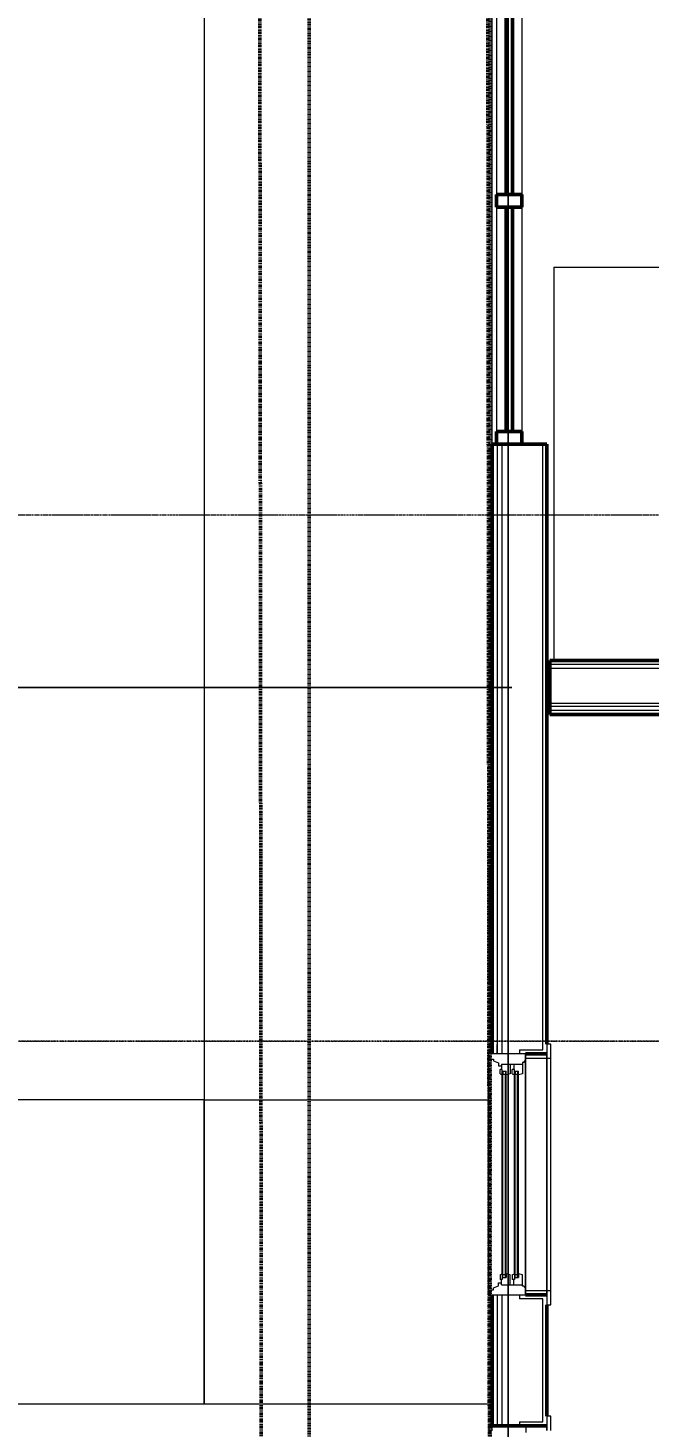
# Model space of a CAD drawing. Header units: inches. Extents: x -4266 to -1814, y 9706 to 12441.
# Drawn here: x -3905.1 to -3807.1, y 11009.5 to 11230.3 of the extents above; entities that cross this region are included whole.
import ezdxf

# ---------------------------------------------------------------- set-up
doc = ezdxf.new("R2010")
doc.units = ezdxf.units.IN
doc.header["$MEASUREMENT"] = 0
for name, pattern in [('Aligning Line 1_8_', [0.25, 0.125, -0.125]), ('Dash 1_16_', [0.125, 0.0625, -0.0625]), ('Dash Dot 3_16_', [0.3125, 0.1875, -0.0625, 0, -0.0625]), ('Double Dash 3_8_', [1, 0.375, -0.125, 0.125, -0.125, 0.125, -0.125])]:
    doc.linetypes.add(name, pattern=pattern)
for name, color, linetype, lineweight in [('A-ANNO-DIMS', 211, 'Continuous', 9), ('A-ANNO-DIMS-96', 211, 'Continuous', 9), ('A-ANNO-SYMB-1', 150, 'Dash Dot 3_16_', 9), ('A-DOOR-FRAM-1', 50, 'Continuous', 20), ('A-DOOR-FRAM-2', 7, 'Continuous', 9), ('A-GLAZ-1', 7, 'Continuous', 9), ('A-GLAZ-2', 50, 'Continuous', 20), ('A-GLAZ-CURT-2', 250, 'Continuous', 50), ('A-GLAZ-CWMG-2', 7, 'Continuous', 9), ('A-GLAZ-CWMG-3', 250, 'Continuous', 50), ('A-WALL', 113, 'Continuous', 13), ('A-WALL-3', 250, 'Continuous', 50), ('A-WALL-4', 10, 'Continuous', 13), ('C-BLDG-PADS-2', 7, 'Continuous', 9), ('C-PROP-LINE-1', 250, 'Double Dash 3_8_', 50), ('C-PROP-LINE-2', 91, 'Dash 1_16_', 50), ('C-TOPO', 7, 'Continuous', 9), ('G-ANNO-SYMB', 111, 'Aligning Line 1_8_', 9), ('I-FURN', 30, 'Continuous', 9), ('I-WALL-3', 2, 'Continuous', 50)]:
    doc.layers.add(name, color=color, linetype=linetype, lineweight=lineweight)
doc.styles.add('Century Gothic', font='ufonts.com_century-gothic.ttf', dxfattribs={"height": 9})
doc.dimstyles.new('OD__1_16__Tol__', dxfattribs={"dimscale": 12, "dimtxt": 9.397514, "dimasz": 1, "dimexe": 0.75, "dimexo": 0.5, "dimgap": 0.125, "dimtad": 1, "dimdec": 4, "dimrnd": 0.0625, "dimzin": 3, "dimdsep": 46, "dimlunit": 4, "dimtxsty": 'Century Gothic', "dimblk1": 'OBLIQUE', "dimblk2": 'OBLIQUE', "dimsah": 1, "dimcen": 0.09, "dimdle": 0.75, "dimazin": 0, "dimtfac": 1, "dimtdec": 4, "dimtix": 1, "dimtmove": 0, "dimatfit": 3, "dimfxl": 1, "dimtvp": 1, "dimtfill": 1, "dimfrac": 2, "dimtolj": 1, "dimtzin": 0, "dimarcsym": 2})

# ---------------------------------------------------------------- blocks, each defined once
blk = doc.blocks.new('DIMBLOCK6-FLOOR PLAN - 1ST FLOOR')
at = {"layer": 'A-ANNO-DIMS-96'}
for p, q in [((-3829.32, 11540.99), (-3829.32, 10271.31)), ((-3829.32, 10280.31), (-3829.32, 11540.99)), ((-3338.72, 10282.79), (-3338.72, 10271.31)), ((-3338.72, 10280.31), (-3338.72, 10282.79)), ((-3838.32, 10280.31), (-3338.72, 10280.31))]:
    blk.add_line(p, q, dxfattribs=at)
at = {"layer": 'A-ANNO-DIMS-96', "lineweight": 50}
for p, q in [((-3829.32, 10280.31), (-3823.32, 10286.31)), ((-3338.72, 10280.31), (-3332.72, 10286.31)), ((-3829.32, 10280.31), (-3835.32, 10274.31)), ((-3338.72, 10280.31), (-3344.72, 10274.31))]:
    blk.add_line(p, q, dxfattribs=at)
at = {"layer": 'A-ANNO-DIMS-96', "color": 0, "char_height": 9, "attachment_point": 1, "line_spacing_factor": 0.984502, "style": 'Century Gothic', "bg_fill": 3, "box_fill_scale": 1.25, "bg_fill_color": 256, "bg_fill_true_color": 13158600, "bg_fill_transparency": 0}
for s, insert, width in [('40\' - 10 5/8"', (-3618.26, 10293.34), 82.1611), ('490.6', (-3599.76, 10275.58), 37.7691)]:
    blk.add_mtext(s, dxfattribs=dict(at, insert=insert, width=width))
blk = doc.blocks.new('_Oblique')
at = {"color": 0, "linetype": 'ByBlock', "lineweight": -2}
blk.add_line((-0.5, -0.5), (0.5, 0.5), dxfattribs=at)
blk = doc.blocks.new('DIMBLOCK15-FLOOR PLAN - 1ST FLOOR')
at = {"layer": 'A-ANNO-DIMS-96', "lineweight": 50}
for p, q in [((-4038.48, 11126.19), (-4044.48, 11132.19)), ((-4038.48, 11126.19), (-4032.48, 11120.19)), ((-4038.48, 10838.19), (-4044.48, 10844.19)), ((-4038.48, 10838.19), (-4032.48, 10832.19))]:
    blk.add_line(p, q, dxfattribs=at)
at = {"layer": 'A-ANNO-DIMS-96'}
for p, q in [((-3828.72, 11126.19), (-4047.48, 11126.19)), ((-4038.48, 10838.19), (-4038.48, 11126.19)), ((-4038.48, 11126.19), (-3828.72, 11126.19)), ((-3828.72, 10838.19), (-4047.48, 10838.19)), ((-4038.48, 10838.19), (-3828.72, 10838.19))]:
    blk.add_line(p, q, dxfattribs=at)
at = {"layer": 'A-ANNO-DIMS-96', "color": 0, "char_height": 9, "attachment_point": 1, "rotation": 90, "line_spacing_factor": 0.984502, "style": 'Century Gothic', "bg_fill": 3, "box_fill_scale": 1.25, "bg_fill_color": 256, "bg_fill_true_color": 13158600, "bg_fill_transparency": 0}
for s, insert, width in [('24\' - 0"', (-4051.52, 10962.95), 46.1821), ('288.0', (-4033.75, 10966.45), 37.7691)]:
    blk.add_mtext(s, dxfattribs=dict(at, insert=insert, width=width))
blk = doc.blocks.new('DIMBLOCK16-FLOOR PLAN - 1ST FLOOR')
at = {"layer": 'A-ANNO-DIMS-96', "lineweight": 50}
for p, q in [((-4038.48, 11278.16), (-4044.48, 11284.16)), ((-4038.48, 11278.16), (-4032.48, 11272.16)), ((-4038.48, 11126.19), (-4044.48, 11132.19)), ((-4038.48, 11126.19), (-4032.48, 11120.19))]:
    blk.add_line(p, q, dxfattribs=at)
at = {"layer": 'A-ANNO-DIMS-96'}
for p, q in [((-3832.41, 11278.16), (-4047.48, 11278.16)), ((-4038.48, 11126.19), (-4038.48, 11278.16)), ((-4038.48, 11278.16), (-3832.41, 11278.16)), ((-3828.72, 11126.19), (-4047.48, 11126.19)), ((-4038.48, 11126.19), (-3828.72, 11126.19))]:
    blk.add_line(p, q, dxfattribs=at)
at = {"layer": 'A-ANNO-DIMS-96', "color": 0, "char_height": 9, "attachment_point": 1, "rotation": 90, "line_spacing_factor": 0.984502, "style": 'Century Gothic', "bg_fill": 3, "box_fill_scale": 1.25, "bg_fill_color": 256, "bg_fill_true_color": 13158600, "bg_fill_transparency": 0}
for s, insert, width in [('12\' - 8"', (-4051.52, 11182.93), 46.1821), ('152.0', (-4033.75, 11186.44), 37.7691)]:
    blk.add_mtext(s, dxfattribs=dict(at, insert=insert, width=width))

msp = doc.modelspace()

# ---------------------------------------------------------------- linework, layer by layer
at = {"layer": 'A-WALL'}
for p, q in [((-3638.07374, 11129.8144), (-3822.72374, 11129.8144)), ((-3486.67374, 11129.1894), (-3822.72374, 11129.1894)), ((-3486.67374, 11123.6894), (-3822.72374, 11123.6894)), ((-3486.67374, 11123.1894), (-3822.72374, 11123.1894)), ((-3487.29874, 11122.5644), (-3822.72374, 11122.5644))]:
    msp.add_line(p, q, dxfattribs=at)
at = {"layer": 'G-ANNO-SYMB'}
for p, q in [((-1910.89642, 11153.42614), (-4027.08301, 11153.42614)), ((-1910.89642, 11070.38095), (-4027.08301, 11070.38095))]:
    msp.add_line(p, q, dxfattribs=at)
at = {"layer": 'I-WALL-3'}
for p, q in [((-3638.69874, 11130.4394), (-3822.72374, 11130.4394)), ((-3822.72374, 11130.4394), (-3822.72374, 11121.9394)), ((-3822.72374, 11121.9394), (-3567.18063, 11121.9394))]:
    msp.add_line(p, q, dxfattribs=at)

# ---------------------------------------------------------------- next in the draw order: dimensions: what is measured, and where the dimension line sits
at = {"layer": 'A-ANNO-DIMS'}
dim = msp.add_linear_dim(base=(-3338.72374, 10280.30762), p1=(-3829.32374, 11546.9894), p2=(-3338.72374, 10288.7929), dimstyle='OD__1_16__Tol__', override={"dimpost": '<>\\X', "dimfxl": 1350.461691}, dxfattribs=at)
dim.commit()
dim.dimension.update_dxf_attribs({"geometry": 'DIMBLOCK6-FLOOR PLAN - 1ST FLOOR', "text_midpoint": (-3584.02374, 10280.30762)})

# ---------------------------------------------------------------- next in the draw order: dimensions: what is measured, and where the dimension line sits
dim = msp.add_linear_dim(base=(-4038.48434, 11126.1894), p1=(-3822.72374, 10838.1894), p2=(-3822.72374, 11126.1894), angle=90, dimstyle='OD__1_16__Tol__', override={"dimpost": '<>\\X', "dimfxl": 288}, dxfattribs=at)
dim.commit()
dim.dimension.update_dxf_attribs({"geometry": 'DIMBLOCK15-FLOOR PLAN - 1ST FLOOR', "text_midpoint": (-4038.48434, 10982.1894)})

# ---------------------------------------------------------------- next in the draw order: linework, layer by layer
at = {"layer": 'A-ANNO-SYMB-1'}
msp.add_line((-4015.08301, 11070.38095), (-1883.64479, 11070.38095), dxfattribs=at)
at = {"layer": 'A-DOOR-FRAM-1'}
for p, q in [((-3831.07374, 11011.2894), (-3831.07374, 11009.6644)), ((-3832.38624, 11009.6644), (-3826.51124, 11009.6644)), ((-3832.38624, 11009.6644), (-3832.38624, 11008.63315)), ((-3826.51124, 11009.6644), (-3826.51124, 11008.63315)), ((-3826.51124, 11009.5394), (-3826.51124, 11009.6644))]:
    msp.add_line(p, q, dxfattribs=at)
at = {"layer": 'A-DOOR-FRAM-2'}
for p, q in [((-3823.19874, 11011.1644), (-3823.19874, 11008.9144)), ((-3822.57374, 11011.1644), (-3823.19874, 11011.1644)), ((-3822.57374, 11008.9144), (-3822.57374, 11011.1644)), ((-3826.51124, 11009.5394), (-3826.51124, 11008.9144)), ((-3823.19874, 11009.5394), (-3826.51124, 11009.5394)), ((-3823.19874, 11008.9144), (-3823.19874, 11009.5394))]:
    msp.add_line(p, q, dxfattribs=at)
at = {"layer": 'A-GLAZ-1'}
for p, q in [((-3826.57374, 11068.30111), (-3826.57374, 11030.40268)), ((-3823.19874, 11068.30111), (-3826.57374, 11068.30111)), ((-3823.19874, 11069.92611), (-3823.19874, 11028.77768)), ((-3822.57374, 11069.92611), (-3823.19874, 11069.92611)), ((-3823.19874, 11030.40268), (-3823.19874, 11068.30111)), ((-3822.57374, 11028.77768), (-3822.57374, 11069.92611)), ((-3826.57374, 11067.67611), (-3823.19874, 11067.67611)), ((-3823.19874, 11067.67611), (-3822.57374, 11067.67611)), ((-3830.26124, 11033.65268), (-3830.26124, 11065.05111)), ((-3830.13624, 11065.64486), (-3830.13624, 11065.05111)), ((-3830.13624, 11065.17611), (-3829.76124, 11065.17611)), ((-3830.13624, 11033.65268), (-3830.13624, 11065.05111)), ((-3829.76124, 11065.64486), (-3829.76124, 11065.05111)), ((-3829.76124, 11033.65268), (-3829.76124, 11065.05111)), ((-3829.63624, 11033.65268), (-3829.63624, 11065.05111)), ((-3828.32374, 11033.65268), (-3828.32374, 11065.05111)), ((-3828.19874, 11065.64486), (-3828.19874, 11065.05111)), ((-3828.19874, 11065.17611), (-3827.82374, 11065.17611)), ((-3828.19874, 11033.65268), (-3828.19874, 11065.05111)), ((-3827.82374, 11065.64486), (-3827.82374, 11065.05111)), ((-3827.82374, 11033.65268), (-3827.82374, 11065.05111)), ((-3827.69874, 11033.65268), (-3827.69874, 11065.05111)), ((-3830.13624, 11033.05893), (-3830.13624, 11033.65268)), ((-3830.13624, 11033.52768), (-3829.76124, 11033.52768)), ((-3829.76124, 11033.05893), (-3829.76124, 11033.65268)), ((-3828.19874, 11033.05893), (-3828.19874, 11033.65268)), ((-3828.19874, 11033.52768), (-3827.82374, 11033.52768)), ((-3827.82374, 11033.05893), (-3827.82374, 11033.65268)), ((-3826.57374, 11031.02768), (-3823.19874, 11031.02768)), ((-3826.57374, 11030.40268), (-3823.19874, 11030.40268)), ((-3823.19874, 11031.02768), (-3822.57374, 11031.02768)), ((-3823.19874, 11028.77768), (-3822.57374, 11028.77768))]:
    msp.add_line(p, q, dxfattribs=at)
at = {"layer": 'A-GLAZ-2'}
for p, q in [((-3832.44874, 11068.36361), (-3832.44874, 11030.34018)), ((-3826.57374, 11068.36361), (-3832.44874, 11068.36361)), ((-3831.07374, 11068.36361), (-3831.07374, 11069.86361)), ((-3826.57374, 11030.34018), (-3826.57374, 11068.36361)), ((-3832.44874, 11067.55111), (-3831.63624, 11067.55111)), ((-3831.63624, 11067.55111), (-3831.63624, 11067.27643)), ((-3831.63624, 11067.27643), (-3830.82374, 11066.95736)), ((-3830.82374, 11066.95736), (-3830.82374, 11066.48861)), ((-3830.82374, 11066.48861), (-3830.38624, 11066.48861)), ((-3830.60499, 11065.20736), (-3830.60499, 11065.92611)), ((-3830.26124, 11065.92611), (-3830.60499, 11065.92611)), ((-3830.38624, 11066.76986), (-3830.38624, 11065.92611)), ((-3830.38624, 11066.76986), (-3827.07374, 11066.76986)), ((-3830.26124, 11065.05424), (-3830.26124, 11065.92611)), ((-3829.01124, 11066.76986), (-3829.01124, 11065.20736)), ((-3828.66749, 11065.20736), (-3828.66749, 11065.92611)), ((-3828.32374, 11065.92611), (-3828.66749, 11065.92611)), ((-3828.44874, 11066.76986), (-3828.44874, 11065.92611)), ((-3828.32374, 11065.05424), (-3828.32374, 11065.92611)), ((-3826.8539, 11067.01986), (-3827.07374, 11067.01986)), ((-3827.07374, 11067.01986), (-3827.07374, 11065.20736)), ((-3826.8539, 11067.01986), (-3826.57374, 11067.35375)), ((-3830.60499, 11065.20736), (-3830.26124, 11065.05424)), ((-3830.26124, 11065.64486), (-3829.63624, 11065.64486)), ((-3829.63624, 11065.05111), (-3829.63624, 11065.64486)), ((-3829.01124, 11065.20736), (-3829.63624, 11065.05111)), ((-3828.66749, 11065.20736), (-3828.32374, 11065.05424)), ((-3828.32374, 11065.64486), (-3827.69874, 11065.64486)), ((-3827.69874, 11065.05111), (-3827.69874, 11065.64486)), ((-3827.07374, 11065.20736), (-3827.69874, 11065.05111)), ((-3830.60499, 11033.49643), (-3830.26124, 11033.64955)), ((-3830.60499, 11033.49643), (-3830.60499, 11032.77768)), ((-3830.26124, 11032.77768), (-3830.60499, 11032.77768)), ((-3830.38624, 11031.93393), (-3830.38624, 11032.77768)), ((-3830.26124, 11033.64955), (-3830.26124, 11032.77768)), ((-3830.26124, 11033.05893), (-3829.63624, 11033.05893)), ((-3829.63624, 11033.65268), (-3829.63624, 11033.05893)), ((-3829.01124, 11033.49643), (-3829.63624, 11033.65268)), ((-3829.01124, 11031.93393), (-3829.01124, 11033.49643)), ((-3828.66749, 11033.49643), (-3828.32374, 11033.64955)), ((-3828.66749, 11033.49643), (-3828.66749, 11032.77768)), ((-3828.32374, 11032.77768), (-3828.66749, 11032.77768)), ((-3828.44874, 11031.93393), (-3828.44874, 11032.77768)), ((-3828.32374, 11033.64955), (-3828.32374, 11032.77768)), ((-3828.32374, 11033.05893), (-3827.69874, 11033.05893)), ((-3827.69874, 11033.65268), (-3827.69874, 11033.05893)), ((-3827.07374, 11033.49643), (-3827.69874, 11033.65268)), ((-3827.07374, 11031.68393), (-3827.07374, 11033.49643)), ((-3832.44874, 11031.15268), (-3831.63624, 11031.15268)), ((-3831.63624, 11031.42736), (-3830.82374, 11031.74643)), ((-3831.63624, 11031.15268), (-3831.63624, 11031.42736)), ((-3830.82374, 11032.21518), (-3830.38624, 11032.21518)), ((-3830.82374, 11031.74643), (-3830.82374, 11032.21518)), ((-3830.38624, 11031.93393), (-3827.07374, 11031.93393)), ((-3826.8539, 11031.68393), (-3827.07374, 11031.68393)), ((-3826.8539, 11031.68393), (-3826.57374, 11031.35005)), ((-3832.44874, 11030.34018), (-3826.57374, 11030.34018)), ((-3831.07374, 11030.34018), (-3831.07374, 11028.84018))]:
    msp.add_line(p, q, dxfattribs=at)
at = {"layer": 'A-WALL-3'}
for p, q in [((-3826.57374, 11068.36361), (-3823.19874, 11068.36361)), ((-3831.82374, 11030.34018), (-3831.82374, 11009.6644)), ((-3823.19874, 11030.34018), (-3826.57374, 11030.34018)), ((-3823.19874, 11011.1644), (-3823.19874, 11028.77768)), ((-3831.82374, 11009.6644), (-3823.19874, 11009.6644))]:
    msp.add_line(p, q, dxfattribs=at)
at = {"layer": 'A-WALL-4'}
for p, q in [((-3827.51124, 11068.98861), (-3827.51124, 11068.36361)), ((-3827.51124, 11068.98861), (-3823.82374, 11068.98861)), ((-3831.07374, 11030.34018), (-3831.07374, 11009.6644)), ((-3830.32374, 11030.34018), (-3830.32374, 11009.6644)), ((-3829.32374, 11030.34018), (-3829.32374, 11009.6644)), ((-3827.51124, 11030.34018), (-3827.51124, 11029.71518)), ((-3823.82374, 11029.71518), (-3827.51124, 11029.71518)), ((-3823.82374, 11010.2894), (-3823.82374, 11029.71518)), ((-3964.84874, 11013.1144), (-3831.82374, 11013.1144)), ((-3831.82374, 11008.8644), (-3831.82374, 11009.6644)), ((-3827.51124, 11010.2894), (-3827.51124, 11009.6644)), ((-3827.51124, 11010.2894), (-3823.82374, 11010.2894))]:
    msp.add_line(p, q, dxfattribs=at)
at = {"layer": 'C-BLDG-PADS-2'}
for p, q in [((-3877.32374, 11061.1144), (-3883.20735, 11061.1144)), ((-3877.32374, 11061.1144), (-3832.44874, 11061.1144)), ((-3877.32374, 11061.1144), (-3877.32374, 11013.1144)), ((-3877.32374, 11013.1144), (-3877.32374, 11061.1144))]:
    msp.add_line(p, q, dxfattribs=at)
at = {"layer": 'C-TOPO'}
for p, q in [((-3885.92358, 11061.11426), (-3936.58923, 11061.11426)), ((-3883.20738, 11061.11426), (-3885.92358, 11061.11426))]:
    msp.add_line(p, q, dxfattribs=at)

# ---------------------------------------------------------------- next in the draw order: dimensions: what is measured, and where the dimension line sits
at = {"layer": 'A-ANNO-DIMS'}
dim = msp.add_linear_dim(base=(-4038.48434, 11278.1644), p1=(-3822.72374, 11126.1894), p2=(-3826.41124, 11278.1644), angle=90, dimstyle='OD__1_16__Tol__', override={"dimpost": '<>\\X', "dimfxl": 152.01973}, dxfattribs=at)
dim.commit()
dim.dimension.update_dxf_attribs({"geometry": 'DIMBLOCK16-FLOOR PLAN - 1ST FLOOR', "text_midpoint": (-4038.48434, 11202.1769)})

# ---------------------------------------------------------------- next in the draw order: linework, layer by layer
at = {"layer": 'A-ANNO-SYMB-1'}
msp.add_line((-1883.64479, 11153.42614), (-4015.08301, 11153.42614), dxfattribs=at)
at = {"layer": 'A-GLAZ-CURT-2'}
for p, q in [((-3829.63702, 11240.39096), (-3829.63702, 11203.99252)), ((-3828.63702, 11203.99252), (-3828.63702, 11240.39096)), ((-3829.63702, 11203.99252), (-3828.63702, 11203.99252)), ((-3828.63702, 11201.99252), (-3829.63702, 11201.99252)), ((-3829.63702, 11201.99252), (-3829.63702, 11166.5894)), ((-3828.63702, 11166.5894), (-3828.63702, 11201.99252)), ((-3829.63702, 11166.5894), (-3828.63702, 11166.5894))]:
    msp.add_line(p, q, dxfattribs=at)
at = {"layer": 'A-GLAZ-CWMG-2'}
for p, q in [((-3831.13702, 11240.39096), (-3831.13702, 11203.99252)), ((-3827.13702, 11240.39096), (-3827.13702, 11203.99252)), ((-3831.13702, 11201.9894), (-3829.63702, 11201.9894)), ((-3831.13702, 11201.9894), (-3831.13702, 11166.5894)), ((-3828.63702, 11201.9894), (-3827.13702, 11201.9894)), ((-3827.13702, 11201.9894), (-3827.13702, 11166.5894))]:
    msp.add_line(p, q, dxfattribs=at)
at = {"layer": 'A-GLAZ-CWMG-3', "extrusion": (0, 0, -1)}
for p, q in [((-3827.13702, 11203.99252), (-3831.13702, 11203.99252)), ((-3831.13702, 11203.99252), (-3831.13702, 11201.99252)), ((-3827.13702, 11201.99252), (-3827.13702, 11203.99252)), ((-3831.13702, 11201.99252), (-3827.13702, 11201.99252))]:
    msp.add_line(p, q, dxfattribs=at)
at = {"layer": 'A-GLAZ-CWMG-3'}
for p, q in [((-3827.13702, 11166.5894), (-3831.13702, 11166.5894)), ((-3831.13702, 11166.5894), (-3831.13702, 11164.5894)), ((-3827.13702, 11164.5894), (-3827.13702, 11166.5894)), ((-3831.13702, 11164.5894), (-3827.13702, 11164.5894))]:
    msp.add_line(p, q, dxfattribs=at)
at = {"layer": 'A-WALL-3'}
for p, q in [((-3831.82374, 11164.5894), (-3831.82374, 11068.36361)), ((-3823.19874, 11164.5894), (-3831.82374, 11164.5894)), ((-3823.19874, 11069.92611), (-3823.19874, 11164.5894))]:
    msp.add_line(p, q, dxfattribs=at)
at = {"layer": 'A-WALL-4'}
for p, q in [((-3831.82374, 11164.5894), (-3831.82374, 11394.9894)), ((-3831.07374, 11164.5894), (-3831.07374, 11068.36361)), ((-3830.32374, 11164.5894), (-3830.32374, 11068.36361)), ((-3829.32374, 11164.5894), (-3829.32374, 11068.36361)), ((-3823.82374, 11068.98861), (-3823.82374, 11164.5894))]:
    msp.add_line(p, q, dxfattribs=at)
at = {"layer": 'C-BLDG-PADS-2'}
msp.add_line((-3877.32374, 11299.0144), (-3877.32374, 11061.1144), dxfattribs=at)
at = {"layer": 'C-PROP-LINE-1'}
for p, q in [((-3869.44796, 12124.68951), (-3867.12227, 9890.97905)), ((-3833.41046, 12088.68951), (-3830.99429, 9768.08086))]:
    msp.add_line(p, q, dxfattribs=at)
at = {"layer": 'C-PROP-LINE-2'}
for p, q in [((-3832.16202, 10010.0894), (-3832.16202, 12088.5894)), ((-3860.72374, 9980.1894), (-3860.72374, 11434.3894))]:
    msp.add_line(p, q, dxfattribs=at)
at = {"layer": 'I-FURN'}
for q in [(-3822.09874, 11130.4394), (-3766.98063, 11192.55652)]:
    msp.add_line((-3822.09874, 11192.55652), q, dxfattribs=at)

doc.saveas('drawing.dxf')
